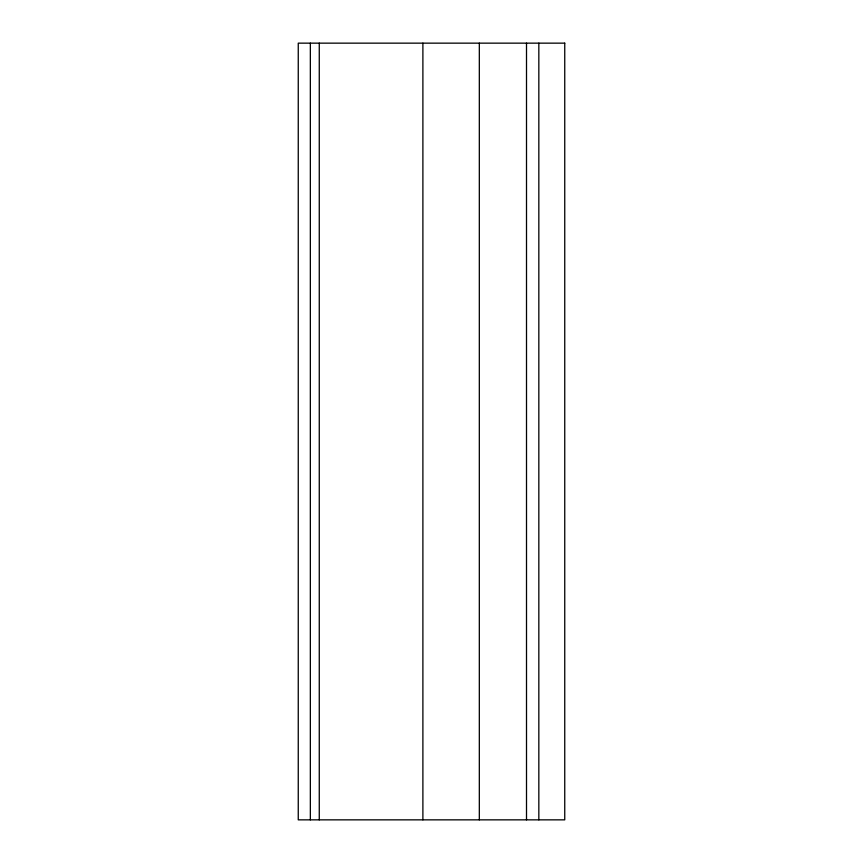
<?xml version="1.0" encoding="UTF-8"?>
<svg xmlns="http://www.w3.org/2000/svg" width="863" height="863" viewBox="0 0 863 863"><rect width="100%" height="100%" fill="white"/><g stroke="black" fill="none" stroke-linecap="round" stroke-linejoin="round"><path stroke-width="1.29" d="M538.836 43.15L538.836 819.85M526.506 43.15L526.506 819.85M479.321 43.15L479.321 819.85M422.892 43.15L422.892 819.85M319.267 43.15L319.267 819.85M310.346 43.15L310.346 819.85M564.747 43.15L298.253 43.15L298.253 819.85L564.747 819.85L564.747 43.15"/></g></svg>
